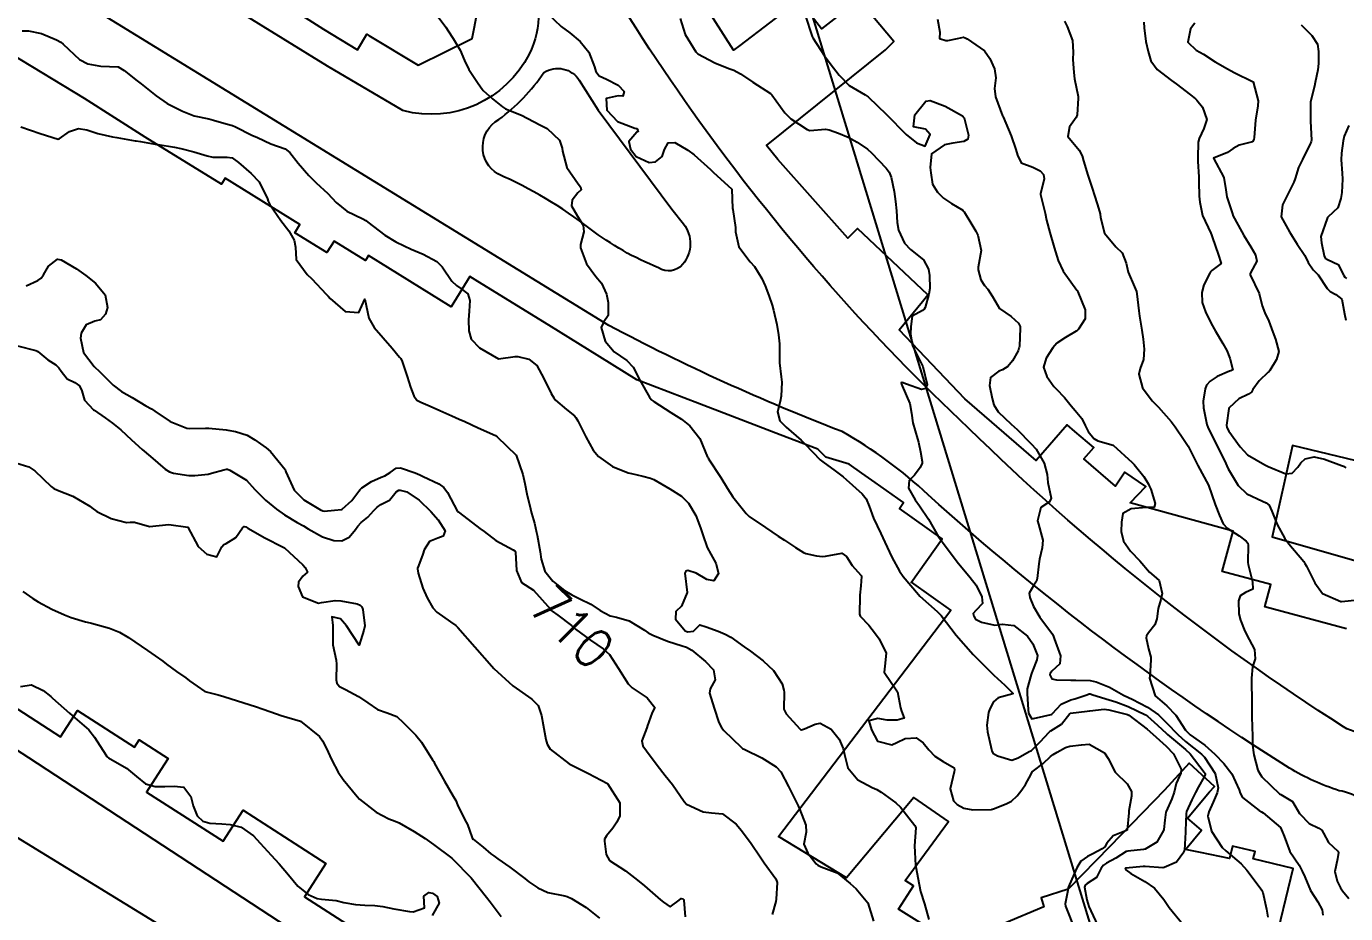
# Model space of a CAD drawing. Header units: metres. Extents: x 286371 to 293043, y 7462578 to 7466404.
# Drawn here: x 290594.6 to 290731.7, y 7463519.1 to 7463611.3 of the extents above; entities that cross this region are included whole.
import ezdxf
from ezdxf.enums import TextEntityAlignment as Align

# ---------------------------------------------------------------- set-up
doc = ezdxf.new("R2010")
doc.units = ezdxf.units.M
doc.header["$MEASUREMENT"] = 0
doc.linetypes.add('CONTINUO', pattern=[0])
for name, color, linetype in [('Cotas', 45, 'Continuous'), ('Curvas de Nivel 1m', 11, 'Continuous'), ('Curvas de Nivel 5m', 15, 'Continuous'), ('Edificações', 30, 'Continuous'), ('TEXTO', 45, 'Continuous'), ('Vias primárias', 230, 'Continuous')]:
    doc.layers.add(name, color=color, linetype=linetype)
doc.styles.add('Style-STANDARD', font='STANDARD.shx')

msp = doc.modelspace()

# ---------------------------------------------------------------- linework, layer by layer
at = {"layer": 'Curvas de Nivel 1m', "flags": 128}
for points, elevation in [([(290636.96, 7463612.88), (290638.17, 7463611.26), (290638.42, 7463610.86), (290638.93, 7463610.08), (290639.67, 7463608.84), (290640.12, 7463607.79), (290640.58, 7463606.83), (290641.53, 7463605.37), (290641.94, 7463604.81), (290642.07, 7463604.67), (290643.04, 7463603.81), (290644.05, 7463602.97), (290644.38, 7463602.77), (290646.03, 7463602.1), (290647.3, 7463601.45), (290648.02, 7463601.07), (290648.71, 7463600.7), (290650, 7463599.48), (290650.28, 7463598.68), (290650.31, 7463598.35), (290650.75, 7463596.67), (290651.92, 7463594.94), (290652.16, 7463594.65), (290652.24, 7463594.32), (290651.9, 7463594.02), (290651.3, 7463593.26), (290651.23, 7463592.66), (290651.87, 7463591.59), (290652.45, 7463590.65), (290652.51, 7463589.98), (290652.16, 7463588.65), (290652.16, 7463588.3), (290652.81, 7463586.64), (290653.77, 7463585.31), (290654.36, 7463584.62), (290654.87, 7463583.48), (290655.03, 7463582.61), (290655.05, 7463581.27), (290654.58, 7463580.61), (290654.3, 7463580.01), (290654.73, 7463578.61), (290655.66, 7463577.48), (290656.98, 7463576.57), (290657.63, 7463575.9), (290658.34, 7463574.55), (290659.35, 7463572.78), (290659.51, 7463572.54), (290659.58, 7463572.46), (290659.79, 7463572.32), (290661.56, 7463571.19), (290662.66, 7463570.49), (290663.54, 7463569.78), (290664.56, 7463568.46), (290665.38, 7463566.55), (290665.44, 7463566.45), (290665.48, 7463566.37), (290666.75, 7463564.43), (290667.44, 7463563.27), (290668, 7463562.41), (290669.4, 7463560.68), (290669.71, 7463560.38), (290671.38, 7463559.23), (290672.72, 7463558.33), (290673.36, 7463557.92), (290674.5, 7463557.16), (290675.34, 7463556.62), (290675.57, 7463556.52), (290676.68, 7463556.27), (290677.33, 7463556.2), (290677.64, 7463556.26), (290679.34, 7463556.56), (290679.8, 7463556.22), (290680.39, 7463555.29), (290681.31, 7463554.28), (290681.36, 7463554.19), (290681.37, 7463554.13), (290681.29, 7463553.17), (290681.2, 7463552.2), (290681.2, 7463552.13), (290681.16, 7463550.21), (290681.24, 7463549.99), (290682.12, 7463549.08), (290682.81, 7463548.17), (290683.2, 7463547.66), (290683.93, 7463546.16), (290683.79, 7463544.8), (290683.73, 7463544.17), (290685.11, 7463542.14), (290685.42, 7463540.47), (290685.54, 7463540.14), (290685.82, 7463539.39), (290685.07, 7463539.18), (290684.04, 7463539.19), (290683.07, 7463539.36), (290682.13, 7463539.13), (290682.41, 7463538.18), (290683.04, 7463537.01), (290684.54, 7463536.64), (290685.03, 7463536.86), (290685.9, 7463537.27), (290687.04, 7463537.36), (290687.77, 7463536.84), (290688.36, 7463536.09), (290689.01, 7463535.44), (290689.85, 7463534.91), (290691, 7463534.23), (290691.03, 7463534.04), (290690.99, 7463533.82), (290690.6, 7463532.06), (290690.95, 7463530.8), (290691.3, 7463530.41), (290692.01, 7463530.04), (290692.93, 7463529.87), (290694.87, 7463529.92), (290694.93, 7463529.93), (290694.98, 7463529.94), (290695.08, 7463529.98), (290696.42, 7463530.49), (290696.95, 7463530.78), (290697.56, 7463531.34), (290698.04, 7463531.94), (290698.42, 7463532.49), (290698.99, 7463533.56), (290699.1, 7463533.81), (290699.24, 7463533.92), (290700.24, 7463534.67), (290701.02, 7463535.4), (290701.28, 7463535.63), (290701.7, 7463535.88), (290702.56, 7463536.34), (290703.03, 7463536.48), (290704.24, 7463536.64), (290705.04, 7463536.71), (290706.62, 7463535.81), (290707.02, 7463535.2), (290707.75, 7463533.79), (290708.98, 7463532.56), (290709.44, 7463531.77), (290709.43, 7463531.29), (290709.15, 7463529.77), (290709.14, 7463529.56), (290708.98, 7463527.77), (290708.94, 7463527.74), (290708.9, 7463527.73), (290707.52, 7463527.17), (290706.88, 7463526.42), (290706.67, 7463526.01), (290706.4, 7463525.81), (290705.4, 7463525.29), (290704.86, 7463525.03), (290704.15, 7463524.54), (290703.75, 7463523.85), (290703.46, 7463523.22), (290702.87, 7463521.86), (290702.86, 7463521.81), (290702.8, 7463521.48), (290702.55, 7463520.1), (290702.57, 7463519.87), (290702.77, 7463519.35), (290703.37, 7463517.86)], 707), ([(290648.72, 7463612.7), (290650.17, 7463611.31), (290651.06, 7463610.66), (290652.15, 7463609.76), (290653.04, 7463608.63), (290653.62, 7463607.12), (290653.76, 7463606.62), (290654.1, 7463606.2), (290654.86, 7463605.83), (290656.08, 7463605.22), (290656.71, 7463604.57), (290656.58, 7463604.07), (290656.07, 7463604.12), (290654.84, 7463603.82), (290654.92, 7463602.6), (290656.03, 7463601.42), (290657.82, 7463600.76), (290658.02, 7463600.72), (290658.14, 7463600.55), (290658.15, 7463600.41), (290658.01, 7463600.31), (290657.2, 7463599.36), (290657.38, 7463598.56), (290657.96, 7463597.81), (290659.3, 7463597.19), (290659.95, 7463597.23), (290660.66, 7463597.81), (290660.91, 7463598.51), (290661.27, 7463599.22), (290661.99, 7463599.25), (290663.32, 7463598.47), (290663.97, 7463597.97), (290665.67, 7463596.44), (290665.94, 7463596.18), (290667.91, 7463594.4), (290667.98, 7463592.4), (290668, 7463592.29), (290668.28, 7463590.4), (290668.29, 7463589.96), (290668.61, 7463588.39), (290669.8, 7463586.85), (290670.24, 7463586.37), (290671.03, 7463585.1), (290671.36, 7463584.35), (290671.75, 7463583.33), (290672.1, 7463582.34), (290672.24, 7463581.82), (290672.56, 7463580.33), (290672.75, 7463579.27), (290672.84, 7463578.33), (290672.84, 7463577.14), (290672.86, 7463576.33), (290673.04, 7463574.9), (290673.09, 7463574.32), (290673.03, 7463572.88), (290672.91, 7463572.32), (290672.65, 7463571.24), (290672.89, 7463570.32), (290673.53, 7463569.64), (290675.11, 7463568.29), (290675.51, 7463567.9), (290677.09, 7463566.26), (290677.48, 7463565.94), (290678.5, 7463565.21), (290679.46, 7463564.49), (290679.78, 7463564.22), (290681.43, 7463562.74), (290681.84, 7463562.19), (290682.17, 7463561.43), (290682.63, 7463560.18), (290683.37, 7463558.59), (290683.59, 7463558.16), (290683.8, 7463557.71), (290684.53, 7463556.15), (290685.31, 7463554.68), (290685.7, 7463554.13), (290687.28, 7463552.26), (290687.43, 7463552.1), (290689.25, 7463550.5), (290689.66, 7463550.07), (290691.2, 7463548.04), (290692.98, 7463546.02), (290693.17, 7463545.82), (290695.02, 7463543.99), (290695.14, 7463543.86), (290696.27, 7463542.82), (290697.11, 7463542.01), (290697.13, 7463541.95), (290697.11, 7463541.92), (290695.57, 7463541.51), (290695.1, 7463541.11), (290694.7, 7463540.38), (290694.56, 7463539.99), (290694.4, 7463538.66), (290694.47, 7463537.99), (290694.87, 7463536.14), (290694.91, 7463535.99), (290695.02, 7463535.77), (290695.51, 7463535.48), (290697.01, 7463535.04), (290697.67, 7463535.29), (290698.8, 7463535.93), (290698.96, 7463535.99), (290699.03, 7463536.04), (290699.98, 7463536.97), (290700.83, 7463537.9), (290700.94, 7463538.01), (290701.06, 7463538.08), (290702.17, 7463538.78), (290703.01, 7463539.87), (290703.05, 7463539.9), (290703.08, 7463539.92), (290704.81, 7463540.12), (290705.09, 7463540.17), (290706.58, 7463540.32), (290707.09, 7463540.25), (290709.02, 7463539.78), (290709.08, 7463539.75), (290709.14, 7463539.71), (290711.06, 7463538.24), (290711.64, 7463537.74), (290713.04, 7463536.5), (290713.8, 7463535.7), (290714.6, 7463534.1), (290714.57, 7463533.69), (290714.08, 7463532.6), (290713.87, 7463531.7), (290713.64, 7463531.01), (290713.02, 7463529.71), (290713.01, 7463529.63), (290712.91, 7463528.8), (290712.79, 7463527.82), (290712.76, 7463527.72), (290712.08, 7463526.52), (290710.86, 7463525.77), (290710.84, 7463525.77), (290710.69, 7463525.75), (290709.05, 7463525.58), (290708.86, 7463525.52), (290707.79, 7463524.85), (290706.84, 7463524.31), (290706.52, 7463524.13), (290706.27, 7463523.81), (290705.79, 7463522.85), (290704.81, 7463522.22), (290704.61, 7463522.04), (290704.56, 7463521.84), (290704.78, 7463520.52), (290705.01, 7463519.83), (290705.22, 7463519.37), (290705.95, 7463517.82)], 706), ([(290675.6, 7463612.29), (290676.17, 7463610.47), (290676.23, 7463610.28), (290676.32, 7463610.13), (290677.53, 7463608.26), (290678.11, 7463607.45), (290679.04, 7463606.24), (290680.08, 7463605.17), (290681.77, 7463604.2), (290682.06, 7463604), (290683.98, 7463602.17), (290684.03, 7463602.11), (290685.95, 7463600.14), (290686, 7463600.09), (290687.1, 7463599.22), (290687.99, 7463598.88), (290688.52, 7463600.09), (290688.01, 7463600.65), (290686.79, 7463600.89), (290686.91, 7463602.12), (290688.06, 7463603.54), (290688.51, 7463603.63), (290690.05, 7463603.04), (290691.87, 7463602.04), (290692.03, 7463601.82), (290692.48, 7463600.03), (290692.41, 7463599.61), (290691.99, 7463599.34), (290690.86, 7463599.18), (290689.99, 7463599.02), (290688.65, 7463598.09), (290688.51, 7463596.65), (290688.58, 7463596.09), (290688.76, 7463594.92), (290689.26, 7463594.08), (290689.91, 7463593.48), (290690.74, 7463592.9), (290691.89, 7463592.22), (290691.97, 7463592.13), (290692.03, 7463592.04), (290692.73, 7463590.89), (290693.27, 7463590.02), (290693.45, 7463589.61), (290693.82, 7463588.01), (290693.5, 7463586.3), (290693.49, 7463586.02), (290693.77, 7463584.99), (290694.15, 7463584.4), (290694.5, 7463584), (290694.98, 7463583.23), (290695.72, 7463581.98), (290696.91, 7463581.17), (290697.7, 7463580.46), (290697.86, 7463580.12), (290697.87, 7463579.95), (290697.78, 7463578.07), (290697.76, 7463577.95), (290697.74, 7463577.87), (290697.66, 7463577.58), (290697.07, 7463576.54), (290696.59, 7463575.97), (290696.01, 7463575.6), (290695.63, 7463575.47), (290694.78, 7463574.83), (290694.69, 7463574), (290694.94, 7463572.64), (290695.11, 7463571.99), (290695.56, 7463571.26), (290696.93, 7463569.96), (290697.54, 7463569.4), (290699.01, 7463567.93), (290699.51, 7463567.37), (290700.36, 7463565.91), (290700.65, 7463564.72), (290700.74, 7463563.91), (290701.07, 7463562.26), (290700.91, 7463561.9), (290700.02, 7463561.31), (290699.68, 7463559.92), (290699.75, 7463559.56), (290700.22, 7463557.91), (290700.16, 7463557.1), (290699.87, 7463555.92), (290699.79, 7463555.45), (290699.64, 7463553.92), (290699.57, 7463553.64), (290699.28, 7463553.24), (290698.8, 7463552.4), (290698.85, 7463551.93), (290699.25, 7463551.01), (290699.91, 7463549.91), (290701.21, 7463548.12), (290701.32, 7463547.89), (290701.4, 7463547.69), (290702.04, 7463545.88), (290702, 7463545.05), (290701.15, 7463544.29), (290700.99, 7463544.06), (290700.96, 7463543.9), (290701.14, 7463543.49), (290701.63, 7463543.39), (290703.14, 7463543.34), (290703.64, 7463543.36), (290705.14, 7463543.33), (290705.77, 7463543.19), (290707.13, 7463542.62), (290708.61, 7463541.78), (290709.11, 7463541.54), (290709.51, 7463541.37), (290711.1, 7463540.56), (290712.24, 7463539.73), (290713.07, 7463538.92), (290714.24, 7463537.7), (290715.04, 7463536.98), (290716.7, 7463535.66), (290717.02, 7463535.35), (290718.14, 7463533.64), (290718.44, 7463532.15), (290718.35, 7463531.63), (290717.93, 7463530.65), (290717.46, 7463529.65), (290717.37, 7463529.2), (290717.76, 7463527.64), (290718.87, 7463525.94), (290719.22, 7463525.62), (290720.84, 7463524.25), (290721.41, 7463523.59), (290722.81, 7463521.76), (290722.94, 7463521.56), (290723.07, 7463521.29), (290723.47, 7463519.55), (290723.61, 7463518.7)], 704), ([(290689.28, 7463612.08), (290689.53, 7463610.71), (290689.49, 7463610.07), (290690.15, 7463609.87), (290690.36, 7463609.86), (290691.36, 7463610.05), (290691.98, 7463610.21), (290692.16, 7463610.14), (290692.35, 7463610.03), (290694.14, 7463608.77), (290694.72, 7463608), (290695.18, 7463606.91), (290695.33, 7463605.99), (290695.2, 7463604.86), (290695.31, 7463603.99), (290696.03, 7463602.04), (290696.06, 7463601.97), (290696.1, 7463601.91), (290696.93, 7463599.96), (290697.41, 7463598.52), (290697.58, 7463597.95), (290697.96, 7463597.14), (290699.19, 7463596.69), (290699.95, 7463596.3), (290700.28, 7463595.91), (290700.36, 7463595.48), (290699.99, 7463593.91), (290699.99, 7463593.83), (290700.46, 7463591.91), (290700.61, 7463591.17), (290700.93, 7463589.9), (290701.4, 7463588.32), (290701.52, 7463587.89), (290701.8, 7463586.98), (290702.34, 7463585.88), (290703.75, 7463583.91), (290703.8, 7463583.85), (290703.86, 7463583.74), (290704.6, 7463581.84), (290704.62, 7463580.93), (290703.93, 7463579.85), (290703.82, 7463579.73), (290703.69, 7463579.63), (290702.56, 7463578.99), (290701.67, 7463578.38), (290701.24, 7463577.89), (290700.56, 7463576.82), (290700.29, 7463575.91), (290700.63, 7463574.91), (290701.36, 7463573.9), (290701.6, 7463573.63), (290702.46, 7463572.75), (290703.16, 7463571.87), (290703.57, 7463571.39), (290704.26, 7463570.55), (290704.61, 7463569.84), (290704.92, 7463569.22), (290705.52, 7463568.48), (290705.93, 7463568.23), (290707.51, 7463567.79), (290709.49, 7463565.99), (290709.7, 7463565.76), (290710.7, 7463564.51), (290711.2, 7463563.74), (290711.28, 7463563.57), (290711.44, 7463563.2), (290711.9, 7463561.73), (290711.8, 7463561.34), (290711.41, 7463561.29), (290710.95, 7463561.29), (290709.41, 7463561.16), (290708.52, 7463560.67), (290708.38, 7463559.79), (290708.35, 7463558.81), (290708.59, 7463557.79), (290709.34, 7463556.77), (290710.3, 7463555.76), (290711.31, 7463554.58), (290711.76, 7463554.19), (290712.32, 7463553.73), (290712.63, 7463552.36), (290712.49, 7463551.73), (290712.19, 7463550.79), (290712.05, 7463549.73), (290711.85, 7463549.11), (290711.21, 7463548.28), (290711, 7463547.96), (290710.96, 7463547.75), (290711.19, 7463546.61), (290711.43, 7463545.74), (290711.43, 7463545.48), (290711.32, 7463543.74), (290711.31, 7463543.57), (290711.89, 7463541.73), (290713.1, 7463540.68), (290714.04, 7463539.7), (290715.06, 7463538.14), (290715.53, 7463537.68), (290717.04, 7463536.59), (290718.1, 7463535.64), (290719.01, 7463534.68), (290719.87, 7463533.61), (290720.61, 7463531.95), (290720.72, 7463531.6), (290720.95, 7463531.15), (290722.69, 7463529.81), (290722.93, 7463529.67), (290723.12, 7463529.56), (290724.9, 7463528.03), (290725.14, 7463527.53), (290725.28, 7463527.14), (290725.9, 7463525.52), (290726.84, 7463524.12), (290727.18, 7463523.5), (290727.43, 7463522.89), (290728.05, 7463521.49), (290728.79, 7463520.3), (290729.23, 7463519.47), (290729.31, 7463518.93)], 703), ([(290702.46, 7463611.88), (290702.73, 7463611.32), (290703.3, 7463609.87), (290703.37, 7463608.63), (290703.32, 7463607.87), (290703.45, 7463606.52), (290703.52, 7463605.86), (290703.88, 7463604.04), (290703.9, 7463603.86), (290703.78, 7463602.12), (290703.68, 7463601.86), (290703, 7463600.89), (290702.83, 7463599.87), (290703.98, 7463598.45), (290704.32, 7463597.85), (290704.46, 7463597.36), (290704.88, 7463595.84), (290705.37, 7463594.39), (290705.55, 7463593.83), (290705.89, 7463592.77), (290706.18, 7463591.82), (290706.22, 7463591.47), (290706.64, 7463589.81), (290707.82, 7463588.41), (290708.46, 7463587.78), (290708.87, 7463586.71), (290709.1, 7463585.77), (290709.76, 7463584.23), (290709.94, 7463583.76), (290709.99, 7463583.52), (290710.18, 7463581.76), (290710.26, 7463581.21), (290710.49, 7463579.75), (290710.63, 7463578.8), (290710.74, 7463577.75), (290710.69, 7463576.7), (290710.34, 7463575.75), (290710.21, 7463575.17), (290710.59, 7463573.75), (290711.58, 7463572.39), (290712.24, 7463571.72), (290713.55, 7463570.26), (290713.96, 7463569.7), (290714.89, 7463568.32), (290715.33, 7463567.68), (290715.51, 7463567.33), (290716.32, 7463565.66), (290717.44, 7463563.64), (290718.12, 7463561.63), (290718.57, 7463560.46), (290718.95, 7463559.62), (290719.38, 7463559.17), (290720.62, 7463558.34), (290721.36, 7463557.82), (290721.52, 7463557.58), (290721.57, 7463557.37), (290721.52, 7463555.58), (290721.54, 7463555.36), (290722, 7463553.57), (290722.03, 7463552.82), (290721.28, 7463552.46), (290720.73, 7463552.13), (290720.55, 7463551.6), (290720.59, 7463550.25), (290720.76, 7463549.59), (290721.22, 7463548.45), (290721.67, 7463547.58), (290722.22, 7463546.54), (290722.28, 7463545.57), (290721.99, 7463544.74), (290721.9, 7463543.57), (290721.9, 7463542.81), (290721.92, 7463541.57), (290721.95, 7463540.43), (290721.93, 7463539.58), (290721.97, 7463538.48), (290722.01, 7463537.58), (290722.02, 7463536.59), (290722.14, 7463535.58), (290722.56, 7463534), (290722.79, 7463533.57), (290722.98, 7463533.31), (290724.8, 7463531.54), (290724.95, 7463531.45), (290726.17, 7463530.73), (290726.9, 7463529.5), (290726.92, 7463529.46), (290727.89, 7463528.46), (290728.9, 7463527.96), (290729.2, 7463527.77), (290729.37, 7463527.46), (290729.91, 7463526.48), (290730.87, 7463525.58), (290730.94, 7463525.43), (290730.85, 7463524.77), (290730.55, 7463523.45), (290730.82, 7463522.46), (290731.14, 7463521.77), (290731.37, 7463521.43), (290732.01, 7463520.64)], 702), ([(290594.16, 7463610.88), (290594.8, 7463610.88), (290596.16, 7463610.6), (290597.7, 7463609.93), (290598.15, 7463609.69), (290598.41, 7463609.47), (290600.12, 7463607.88), (290600.97, 7463607.43), (290602.11, 7463607.21), (290602.33, 7463607.19), (290604.11, 7463607.11), (290604.73, 7463606.75), (290606.09, 7463605.66), (290606.52, 7463605.35), (290608.06, 7463604.11), (290609.2, 7463603.31), (290610.04, 7463602.88), (290610.82, 7463602.5), (290612.03, 7463602.04), (290613.55, 7463601.71), (290614.02, 7463601.59), (290615.35, 7463601.21), (290616.01, 7463601.02), (290616.33, 7463600.88), (290618, 7463600), (290618.59, 7463599.76), (290619.98, 7463599.13), (290621.48, 7463598.61), (290621.97, 7463598.23), (290622.84, 7463597.09), (290623.94, 7463595.81), (290624.7, 7463595.06), (290625.91, 7463593.95), (290626.79, 7463593.03), (290627.88, 7463592.12), (290629.55, 7463591.31), (290629.87, 7463591.14), (290630.06, 7463590.98), (290631.84, 7463589.62), (290632.99, 7463588.94), (290633.83, 7463588.51), (290634.57, 7463588.17), (290635.82, 7463587.63), (290637.23, 7463586.87), (290637.79, 7463586.32), (290638.8, 7463584.85), (290639.29, 7463584.38), (290639.75, 7463584.08), (290640.45, 7463583.53), (290640.67, 7463582.82), (290640.6, 7463581.7), (290640.54, 7463580.82), (290640.55, 7463579.68), (290640.82, 7463578.82), (290641.66, 7463577.91), (290643.64, 7463576.77), (290645.38, 7463577.02), (290645.65, 7463577.01), (290646.81, 7463576.73), (290647.63, 7463576.06), (290648.36, 7463574.7), (290649.13, 7463573.15), (290649.4, 7463572.69), (290649.58, 7463572.46), (290650.73, 7463571.5), (290651.56, 7463570.82), (290651.69, 7463570.65), (290651.88, 7463570.32), (290652.74, 7463568.64), (290653.5, 7463567.28), (290654.04, 7463566.62), (290655.48, 7463565.58), (290657.11, 7463564.92), (290657.46, 7463564.83), (290658.65, 7463564.55), (290659.45, 7463564.34), (290659.78, 7463564.2), (290661.44, 7463563.25), (290662.68, 7463562.49), (290663.41, 7463561.77), (290664.14, 7463560.46), (290664.64, 7463559.19), (290664.89, 7463558.45), (290665.34, 7463557.16), (290665.7, 7463556.44), (290666.24, 7463555.51), (290666.5, 7463554.43), (290666.04, 7463553.68), (290665.29, 7463553.8), (290664.2, 7463554.46), (290663.31, 7463554.76), (290663.1, 7463554.69), (290663.02, 7463554.48), (290663.27, 7463552.47), (290662.67, 7463551.06), (290662.07, 7463550.49), (290662.05, 7463549.68), (290663.03, 7463548.48), (290663.21, 7463548.4), (290663.31, 7463548.38), (290663.9, 7463548.46), (290664.58, 7463549.1), (290665.22, 7463548.91), (290666.48, 7463548.43), (290667.21, 7463548.14), (290667.79, 7463547.82), (290669.19, 7463546.83), (290669.85, 7463546.37), (290671.17, 7463545.37), (290672.24, 7463544.34), (290673.13, 7463542.98), (290673.31, 7463542.32), (290673.32, 7463542.12), (290673.31, 7463540.32), (290673.56, 7463539.84), (290674.96, 7463538.3), (290675.05, 7463538.22), (290675.15, 7463538.2), (290675.45, 7463538.29), (290676.57, 7463538.76), (290677.06, 7463538.88), (290678.22, 7463538.25), (290679.04, 7463537.22), (290679.47, 7463536.23), (290679.61, 7463535.63), (290679.95, 7463534.22), (290680.98, 7463532.98), (290682.48, 7463532.18), (290682.96, 7463531.98), (290683.43, 7463531.69), (290684.94, 7463530.6), (290685.44, 7463530.14), (290686.91, 7463528.25), (290687, 7463528.11), (290687.02, 7463527.99), (290686.87, 7463526.11), (290686.99, 7463524.11), (290687.01, 7463523.94), (290687.35, 7463522.11), (290687.52, 7463521.39), (290687.91, 7463520.1), (290688.38, 7463518.47)], 708), ([(290710.7, 7463611.76), (290710.75, 7463611.19), (290710.92, 7463609.75), (290711.16, 7463608.73), (290711.45, 7463607.74), (290712.11, 7463606.83), (290713.58, 7463605.71), (290714.09, 7463605.34), (290715.56, 7463604.2), (290716.07, 7463603.8), (290716.21, 7463603.67), (290716.8, 7463602.91), (290717.27, 7463601.66), (290716.96, 7463600.72), (290716.46, 7463599.67), (290716.37, 7463599.28), (290716.32, 7463597.67), (290716.34, 7463597.28), (290716.42, 7463595.67), (290716.43, 7463595.16), (290716.48, 7463593.67), (290716.52, 7463593.04), (290716.81, 7463591.66), (290717.66, 7463589.84), (290717.76, 7463589.65), (290717.84, 7463589.34), (290718.44, 7463587.64), (290718.76, 7463586.67), (290717.79, 7463585.93), (290717.64, 7463585.79), (290717.56, 7463585.65), (290716.96, 7463584.47), (290716.73, 7463583.66), (290716.79, 7463582.61), (290717.13, 7463581.65), (290717.71, 7463580.43), (290718.15, 7463579.64), (290718.94, 7463578.36), (290719.33, 7463577.62), (290719.65, 7463576.84), (290719.95, 7463575.61), (290719.75, 7463575.5), (290719.63, 7463575.47), (290718.32, 7463574.94), (290717.62, 7463574.45), (290717.23, 7463574.03), (290717.1, 7463573.65), (290716.88, 7463572.36), (290716.9, 7463571.65), (290717.27, 7463569.92), (290717.37, 7463569.65), (290717.54, 7463569.28), (290718.36, 7463567.63), (290719.22, 7463565.87), (290719.34, 7463565.62), (290719.47, 7463565.33), (290720.53, 7463563.6), (290721.43, 7463562.71), (290723.03, 7463561.95), (290723.42, 7463561.79), (290723.74, 7463561.55), (290724.03, 7463560.92), (290724.58, 7463559.54), (290725.36, 7463558.09), (290725.78, 7463557.52), (290727.33, 7463555.69), (290727.45, 7463555.49), (290727.61, 7463555.2), (290728.49, 7463553.48), (290729.28, 7463552.36), (290731.17, 7463551.53), (290731.27, 7463551.53), (290732.95, 7463551.72)], 701), ([(290727.08, 7463611.5), (290728.17, 7463610.38), (290728.75, 7463609.48), (290728.88, 7463608.73), (290728.86, 7463607.47), (290728.78, 7463606.8), (290728.51, 7463605.48), (290728.44, 7463605.12), (290728.05, 7463603.48), (290728.02, 7463601.48), (290728.13, 7463599.48), (290728.11, 7463599.36), (290727.99, 7463599.08), (290727.46, 7463598), (290727.19, 7463597.5), (290726.8, 7463596.65), (290726.44, 7463595.51), (290726.3, 7463595.14), (290725.92, 7463594.38), (290725.49, 7463593.52), (290725.12, 7463592.76), (290724.99, 7463591.54), (290725.85, 7463589.98), (290726.03, 7463589.7), (290726.13, 7463589.52), (290726.65, 7463588.69), (290727.44, 7463587.5), (290727.8, 7463586.79), (290728.32, 7463586.01), (290728.83, 7463585.48), (290729.76, 7463584.09), (290730.07, 7463583.77), (290730.67, 7463583.45), (290731.28, 7463582.96), (290731.58, 7463581.44), (290731.71, 7463580.79)], 699), ([(290594.01, 7463600.88), (290595.01, 7463600.52), (290596, 7463600.19), (290597.88, 7463599.59), (290598, 7463599.63), (290599.05, 7463600.41), (290600.01, 7463600.72), (290600.86, 7463600.58), (290602, 7463600.2), (290603.54, 7463599.85), (290603.99, 7463599.76), (290605.9, 7463599.44), (290605.99, 7463599.43), (290606.45, 7463599.35), (290607.98, 7463599.08), (290608.27, 7463599.03), (290609.98, 7463598.77), (290610.62, 7463598.64), (290611.97, 7463598.28), (290613.36, 7463597.85), (290613.96, 7463597.72), (290615.45, 7463597.72), (290615.96, 7463597.66), (290616.64, 7463597.19), (290617.94, 7463596.02), (290618.77, 7463595.16), (290619.63, 7463593.41), (290619.72, 7463593.15), (290619.89, 7463592.8), (290621.04, 7463591.13), (290621.85, 7463590.07), (290622.42, 7463589.11), (290622.55, 7463588.38), (290622.63, 7463587.1), (290623.78, 7463585.54), (290624.25, 7463585.08), (290625.75, 7463583.47), (290625.96, 7463583.26), (290626.17, 7463583.05), (290627.72, 7463581.68), (290629.13, 7463581.59), (290629.74, 7463582.98), (290630.17, 7463580.99), (290630.72, 7463580.01), (290631.67, 7463578.95), (290632.58, 7463577.87), (290633.36, 7463576.93), (290633.49, 7463576.78), (290633.64, 7463576.5), (290634.15, 7463574.92), (290634.49, 7463573.81), (290634.85, 7463572.91), (290635.16, 7463572.48), (290635.57, 7463572.25), (290636.53, 7463571.85), (290637.56, 7463571.4), (290638.8, 7463570.85), (290639.55, 7463570.49), (290640.14, 7463570.23), (290641.54, 7463569.6), (290643.32, 7463568.78), (290643.52, 7463568.64), (290645.49, 7463566.74), (290646.17, 7463564.73), (290646.38, 7463563.8), (290646.6, 7463562.73), (290646.98, 7463561.15), (290647.08, 7463560.72), (290647.38, 7463559.69), (290647.61, 7463558.71), (290647.65, 7463558.42), (290647.98, 7463556.7), (290648.08, 7463555.94), (290648.46, 7463554.7), (290649.29, 7463553.65), (290650.5, 7463552.67), (290651.27, 7463552.21), (290652.1, 7463551.8), (290653.25, 7463551.26), (290654.21, 7463550.61), (290655.24, 7463550.04), (290655.91, 7463549.91), (290657.23, 7463549.51), (290658.81, 7463548.54), (290659.21, 7463548.28), (290659.7, 7463548.03), (290661.2, 7463547.42), (290662.74, 7463546.93), (290663.19, 7463546.78), (290663.74, 7463546.47), (290665.17, 7463545.29), (290665.99, 7463544.43), (290666.17, 7463543.4), (290665.63, 7463542.44), (290665.57, 7463541.99), (290666.05, 7463540.43), (290666.54, 7463538.95), (290666.81, 7463538.42), (290667.06, 7463538.13), (290668.86, 7463536.39), (290669.02, 7463536.25), (290669.26, 7463536.14), (290671.01, 7463535.29), (290672.52, 7463534.33), (290672.99, 7463533.82), (290673.8, 7463532.31), (290674.62, 7463530.62), (290674.78, 7463530.3), (290674.93, 7463529.99), (290675.57, 7463528.28), (290675.62, 7463527.56), (290675.38, 7463526.29), (290675.78, 7463525.36), (290676.66, 7463524.27), (290676.84, 7463524.1), (290677.17, 7463523.93), (290678.83, 7463523.33), (290680.18, 7463522.21), (290680.81, 7463521.65), (290682.04, 7463520.19), (290682.62, 7463518.31)], 709), ([(290732.02, 7463601.01), (290731.54, 7463599.9), (290731.43, 7463599.43), (290731.25, 7463598.16), (290731.22, 7463597.44), (290731.32, 7463596.06), (290731.36, 7463595.43), (290731.28, 7463594.07), (290731.18, 7463593.44), (290730.86, 7463592.47), (290729.87, 7463591.52), (290729.84, 7463591.49), (290729.81, 7463591.46), (290729.76, 7463591.35), (290729.11, 7463589.47), (290729.18, 7463588.81), (290729.45, 7463587.46), (290729.56, 7463587.21), (290729.81, 7463587.08), (290730.92, 7463586.56), (290731.49, 7463585.43), (290731.59, 7463585.24), (290731.78, 7463585.12)], 698), ([(290593.66, 7463578.12), (290595.55, 7463577.62), (290595.66, 7463577.59), (290595.7, 7463577.56), (290595.77, 7463577.51), (290596.81, 7463576.66), (290597.63, 7463576.13), (290597.97, 7463575.82), (290598.2, 7463575.47), (290598.82, 7463574.67), (290599.61, 7463574.31), (290600.12, 7463573.96), (290600.34, 7463573.44), (290600.63, 7463572.48), (290601.56, 7463571.46), (290601.62, 7463571.41), (290602.77, 7463570.62), (290603.54, 7463570.08), (290604.41, 7463569.37), (290605.51, 7463568.33), (290606.62, 7463567.34), (290607.48, 7463566.61), (290609.02, 7463565.3), (290609.46, 7463565.01), (290609.88, 7463564.87), (290611.45, 7463564.63), (290612.09, 7463564.62), (290613.46, 7463564.77), (290613.83, 7463564.86), (290615.09, 7463565.21), (290615.39, 7463565.28), (290615.47, 7463565.28), (290615.71, 7463565.2), (290617.45, 7463564.13), (290618.34, 7463563.16), (290619.42, 7463562.08), (290620.59, 7463561.13), (290621.4, 7463560.54), (290622.73, 7463559.75), (290623.38, 7463559.38), (290623.88, 7463559.08), (290625.36, 7463558.26), (290626.54, 7463557.86), (290627.36, 7463557.84), (290628.14, 7463558.23), (290628.78, 7463559), (290629.03, 7463559.35), (290629.39, 7463559.73), (290630.08, 7463560.3), (290630.68, 7463560.98), (290631.04, 7463561.34), (290631.41, 7463561.6), (290632.31, 7463562.06), (290633.03, 7463562.94), (290633.28, 7463563.1), (290633.44, 7463563.12), (290634.12, 7463562.92), (290635.42, 7463562.05), (290636.6, 7463560.89), (290637.39, 7463560.03), (290638.11, 7463558.86), (290637.9, 7463558.33), (290637.36, 7463558.12), (290636.47, 7463557.78), (290635.92, 7463556.9), (290635.79, 7463556.45), (290635.32, 7463555.24), (290635.22, 7463555), (290635.22, 7463554.91), (290635.31, 7463554.47), (290635.8, 7463552.9), (290636.25, 7463551.9), (290636.84, 7463550.88), (290637.24, 7463550.43), (290638.67, 7463549.4), (290639.22, 7463549.04), (290639.43, 7463548.84), (290641.18, 7463546.81), (290642.95, 7463544.79), (290643.15, 7463544.58), (290645.12, 7463542.75), (290647.1, 7463541.39), (290647.76, 7463540.71), (290648.1, 7463539.69), (290648.29, 7463538.71), (290648.55, 7463537.19), (290648.7, 7463536.7), (290649.03, 7463536.19), (290651, 7463534.66), (290652.99, 7463533.63), (290654.97, 7463532.6), (290656.27, 7463530.58), (290656.24, 7463529.26), (290655.96, 7463528.59), (290655.54, 7463527.95), (290654.88, 7463527.18), (290654.66, 7463526.82), (290654.65, 7463526.61), (290654.85, 7463525.21), (290655.2, 7463524.6), (290656.83, 7463523.53), (290658.11, 7463522.55), (290658.81, 7463521.97), (290660.49, 7463520.52), (290660.78, 7463520.27), (290661.49, 7463519.79), (290662.41, 7463520.49), (290662.64, 7463520.64), (290662.79, 7463520.62), (290662.86, 7463520.56), (290662.9, 7463520.48), (290663.03, 7463518.75)], 711), ([(290593.48, 7463565.93), (290594.85, 7463565.52), (290595.47, 7463565.12), (290597.17, 7463563.49), (290597.43, 7463563.28), (290597.81, 7463563.09), (290599.42, 7463562.49), (290601.18, 7463561.43), (290601.4, 7463561.26), (290601.91, 7463560.9), (290603.39, 7463560.15), (290604.99, 7463559.76), (290605.38, 7463559.77), (290605.81, 7463559.78), (290607.37, 7463559.33), (290609.38, 7463559.55), (290611.37, 7463559.26), (290612.43, 7463557.25), (290613.33, 7463556.44), (290614.36, 7463556.18), (290614.9, 7463557.21), (290615.09, 7463557.46), (290615.35, 7463557.55), (290616.36, 7463558.19), (290617.06, 7463559.18), (290617.22, 7463559.34), (290617.38, 7463559.31), (290617.6, 7463559.17), (290619.36, 7463558.14), (290621.28, 7463557.18), (290621.34, 7463557.15), (290621.4, 7463557.11), (290623.32, 7463555.34), (290623.57, 7463555.08), (290623.8, 7463554.59), (290623.3, 7463554.15), (290622.85, 7463553.53), (290622.83, 7463553.09), (290623.27, 7463552.03), (290624.95, 7463551.36), (290625.26, 7463551.41), (290626.66, 7463551.64), (290627.26, 7463551.59), (290628.96, 7463551.29), (290629.26, 7463551.16), (290629.43, 7463550.99), (290629.55, 7463550.69), (290629.76, 7463548.99), (290629.66, 7463548.55), (290629.18, 7463546.99), (290627.86, 7463549.01), (290627.23, 7463549.74), (290626.32, 7463549.95), (290626.42, 7463549.04), (290626.44, 7463547.8), (290626.43, 7463547.04), (290626.76, 7463545.43), (290626.81, 7463545.03), (290626.77, 7463543.39), (290626.85, 7463543.03), (290627.12, 7463542.7), (290627.75, 7463542.38), (290629.1, 7463541.65), (290630.08, 7463540.98), (290631.08, 7463540.31), (290632.07, 7463539.96), (290633.07, 7463539.56), (290633.79, 7463538.92), (290635.04, 7463537.62), (290635.66, 7463536.9), (290636.8, 7463535.08), (290636.92, 7463534.88), (290637, 7463534.7), (290638.04, 7463532.86), (290638.95, 7463531.3), (290639.2, 7463530.84), (290639.39, 7463530.38), (290640.14, 7463528.83), (290640.41, 7463528.33), (290640.89, 7463527.07), (290640.94, 7463526.87), (290641.01, 7463526.81), (290642.06, 7463525.99), (290642.86, 7463525.31), (290643.15, 7463525.07), (290643.57, 7463524.77), (290644.84, 7463523.92), (290646.39, 7463522.73), (290646.81, 7463522.4), (290647.75, 7463521.76), (290648.79, 7463521.27), (290650.54, 7463520.92), (290650.79, 7463520.85), (290651.23, 7463520.66), (290652.77, 7463519.72), (290654.16, 7463518.61)], 712), ([(290594.22, 7463552.58), (290595.26, 7463551.85), (290595.81, 7463551.51), (290597.24, 7463550.73), (290598.56, 7463550.14), (290599.23, 7463549.88), (290600.74, 7463549.43), (290601.22, 7463549.32), (290601.36, 7463549.28), (290603.21, 7463548.77), (290604.25, 7463548.34), (290605.2, 7463547.8), (290605.86, 7463547.35), (290607.18, 7463546.44), (290608.75, 7463545.31), (290609.16, 7463545), (290610.18, 7463544.26), (290611.14, 7463543.58), (290611.52, 7463543.27), (290613.12, 7463542.18), (290614.52, 7463541.82), (290615.11, 7463541.66), (290616.54, 7463541.19), (290617.09, 7463541.04), (290618.5, 7463540.57), (290619.08, 7463540.37), (290620, 7463540.06), (290621.07, 7463539.68), (290623.06, 7463539.08), (290625.04, 7463537.5), (290625.36, 7463537.05), (290625.74, 7463536.33), (290626.31, 7463535.03), (290626.99, 7463533.77), (290627.52, 7463533.02), (290628.95, 7463531.27), (290629.21, 7463530.99), (290630.92, 7463529.64), (290632.26, 7463528.94), (290632.91, 7463528.69), (290633.33, 7463528.51), (290634.89, 7463527.62), (290636.02, 7463526.89), (290636.88, 7463526.28), (290638.8, 7463524.85), (290638.85, 7463524.79), (290640.82, 7463522.81), (290642.4, 7463520.79), (290642.78, 7463520.31), (290643.93, 7463518.77)], 713), ([(290593.97, 7463542.68), (290595.12, 7463542.86), (290596.33, 7463542.28), (290597.11, 7463541.66), (290597.31, 7463541.48), (290599.08, 7463539.91), (290599.63, 7463539.45), (290601.06, 7463538.19), (290601.67, 7463537.42), (290602.83, 7463535.59), (290602.95, 7463535.4), (290603.01, 7463535.33), (290603.13, 7463535.28), (290604.99, 7463534.21), (290606.02, 7463533.35), (290606.96, 7463532.57), (290607.98, 7463532.3), (290608.96, 7463532.28), (290609.93, 7463532.32), (290610.96, 7463532.22), (290611.66, 7463531.26), (290611.92, 7463530.27), (290612.32, 7463529.25), (290612.91, 7463528.68), (290613.65, 7463528.49), (290614.9, 7463528.42), (290615.75, 7463528.35), (290616.9, 7463528.08), (290618.17, 7463527.17), (290618.87, 7463526.42), (290620.01, 7463525.14), (290620.84, 7463524.26), (290621.83, 7463523.11), (290622.81, 7463521.92), (290623.87, 7463521.08), (290624.79, 7463520.65), (290625.27, 7463520.57), (290626.78, 7463520.43), (290627.56, 7463520.25), (290628.78, 7463520.04), (290629.76, 7463519.97), (290630.78, 7463519.91), (290631.63, 7463519.82), (290632.77, 7463519.57), (290634.39, 7463519.29), (290634.77, 7463519.26), (290635.97, 7463519.68), (290635.88, 7463520.89), (290636.42, 7463521.26), (290636.8, 7463521.19), (290637.26, 7463520.87), (290637.48, 7463520.17), (290636.75, 7463518.87)], 714)]:
    msp.add_lwpolyline(points, dxfattribs=dict(at, elevation=elevation))
at = {"layer": 'Curvas de Nivel 5m', "flags": 128}
for points, elevation in [([(290662.54, 7463612.13), (290663.05, 7463610.48), (290664.14, 7463608.68), (290664.35, 7463608.46), (290666.12, 7463607.54), (290667.59, 7463606.93), (290668.11, 7463606.76), (290668.78, 7463606.39), (290670.08, 7463605.53), (290671.91, 7463604.35), (290672.06, 7463604.2), (290673.42, 7463602.32), (290674.03, 7463601.71), (290675.71, 7463600.59), (290676.01, 7463600.5), (290677.62, 7463600.65), (290678.01, 7463600.57), (290678.99, 7463600.24), (290680, 7463599.81), (290680.91, 7463599.29), (290681.98, 7463598.56), (290682.41, 7463598.19), (290683.95, 7463596.59), (290684.26, 7463596.16), (290684.45, 7463595.65), (290684.76, 7463594.15), (290684.92, 7463593.13), (290685.02, 7463592.15), (290685.09, 7463590.92), (290685.21, 7463590.14), (290685.83, 7463588.79), (290686.48, 7463588.12), (290687.81, 7463587.05), (290688.32, 7463586.1), (290688.45, 7463585.43), (290688.48, 7463584.09), (290688.38, 7463583.47), (290687.99, 7463582.1), (290687.9, 7463581.92), (290687.72, 7463581.8), (290686.65, 7463581.18), (290686.5, 7463580.12), (290686.48, 7463579.32), (290686.66, 7463578.12), (290687.63, 7463576.16), (290687.67, 7463576.1), (290687.76, 7463575.97), (290688.18, 7463574.1), (290688.02, 7463573.68), (290687.6, 7463573.58), (290686.04, 7463574.13), (290685.61, 7463574.31), (290685.5, 7463574.25), (290685.52, 7463574.14), (290685.6, 7463573.96), (290686.4, 7463572.12), (290686.57, 7463571.11), (290686.7, 7463570.12), (290687.2, 7463568.43), (290687.29, 7463568.11), (290687.5, 7463567.1), (290687.68, 7463566.1), (290687.67, 7463565.92), (290687.47, 7463565.46), (290686.89, 7463564.68), (290686.34, 7463564.12), (290686.26, 7463563.3), (290686.94, 7463562.11), (290687.41, 7463561.47), (290688.32, 7463560.09), (290689.37, 7463558.27), (290689.5, 7463558.07), (290689.98, 7463557.44), (290691.04, 7463556.05), (290691.33, 7463555.65), (290692.67, 7463554.02), (290693.29, 7463553.22), (290693.89, 7463552), (290693.93, 7463551.33), (290693.24, 7463550.59), (290692.98, 7463550.27), (290693.03, 7463550.02), (290693.23, 7463549.71), (290693.86, 7463549.37), (290695.22, 7463549.06), (290696.03, 7463549.17), (290697.22, 7463549.05), (290698.63, 7463547.93), (290699.19, 7463547.12), (290699.65, 7463545.92), (290699.61, 7463545.48), (290699.15, 7463544.33), (290699.03, 7463544.04), (290698.99, 7463543.93), (290698.6, 7463542.46), (290698.59, 7463541.93), (290698.71, 7463540.31), (290698.73, 7463539.93), (290699.08, 7463539.33), (290699.56, 7463539.44), (290701.08, 7463539.79), (290701.16, 7463539.82), (290701.21, 7463539.89), (290702.11, 7463540.87), (290703.11, 7463541.3), (290703.55, 7463541.41), (290704.79, 7463541.84), (290705.03, 7463541.92), (290705.12, 7463541.92), (290705.4, 7463541.83), (290707.11, 7463541.31), (290707.8, 7463541.1), (290709.1, 7463540.61), (290710.87, 7463539.75), (290711.08, 7463539.6), (290712.14, 7463538.66), (290713.06, 7463537.81), (290713.16, 7463537.71), (290715.03, 7463536.15), (290715.53, 7463535.68), (290717, 7463533.8), (290717.09, 7463533.65), (290717.1, 7463533.54), (290716.99, 7463533.3), (290716.38, 7463532.25), (290716.08, 7463531.67), (290715.71, 7463530.91), (290715.16, 7463529.68), (290715.11, 7463529.49), (290715.03, 7463527.68), (290715.03, 7463527.55), (290714.93, 7463525.68), (290714.92, 7463525.63), (290714.86, 7463525.48), (290714.1, 7463524.44), (290712.84, 7463523.86), (290712.7, 7463523.85), (290710.84, 7463523.96), (290710.63, 7463523.96), (290708.83, 7463523.82), (290708.8, 7463523.81), (290708.78, 7463523.78), (290708.83, 7463523.64), (290709.36, 7463523.24), (290710.81, 7463522.43), (290711.82, 7463521.73), (290712.79, 7463520.53), (290713.34, 7463519.71), (290714.75, 7463517.99)], 705), ([(290716, 7463611.67), (290715.56, 7463611.06), (290715.27, 7463609.69), (290716.14, 7463608.85), (290716.9, 7463608.42), (290718.12, 7463607.63), (290719.42, 7463606.92), (290720.11, 7463606.53), (290722.09, 7463605.57), (290722.59, 7463603.57), (290722.55, 7463603.07), (290722.31, 7463601.57), (290722.19, 7463599.77), (290722.16, 7463599.58), (290721.99, 7463599.33), (290720.61, 7463598.98), (290719.98, 7463598.63), (290719.4, 7463598.2), (290717.96, 7463597.64), (290719.01, 7463595.63), (290719.22, 7463594.32), (290719.33, 7463593.62), (290719.88, 7463591.93), (290720, 7463591.61), (290720.14, 7463591.34), (290721.1, 7463589.6), (290721.83, 7463588.39), (290722.33, 7463587.58), (290722.47, 7463586.91), (290721.79, 7463585.7), (290721.76, 7463585.61), (290721.76, 7463585.58), (290721.78, 7463585.48), (290722.7, 7463583.57), (290723.02, 7463582.28), (290723.3, 7463581.56), (290723.71, 7463580.67), (290724.13, 7463579.55), (290724.41, 7463578.82), (290724.73, 7463577.54), (290724.5, 7463576.69), (290723.8, 7463575.55), (290723.73, 7463575.45), (290723.63, 7463575.36), (290722.71, 7463574.48), (290722.05, 7463573.58), (290721.89, 7463573.29), (290721.6, 7463573.09), (290720.59, 7463572.6), (290719.57, 7463571.66), (290719.55, 7463571.64), (290719.55, 7463571.61), (290719.3, 7463569.87), (290719.34, 7463569.62), (290719.54, 7463569.24), (290720.73, 7463567.6), (290721.49, 7463566.78), (290723.3, 7463565.73), (290723.48, 7463565.64), (290723.63, 7463565.55), (290725.46, 7463564.79), (290726.12, 7463564.86), (290726.73, 7463565.51), (290727.04, 7463565.94), (290727.49, 7463566.36), (290728.4, 7463566.58), (290729.49, 7463566.33), (290731.25, 7463565.67), (290731.48, 7463565.59), (290731.72, 7463565.43)], 700), ([(290594.57, 7463584.34), (290595.76, 7463584.89), (290596.13, 7463585.14), (290596.35, 7463585.5), (290596.88, 7463586.39), (290597.8, 7463587.11), (290598.2, 7463587.07), (290599.78, 7463586.12), (290600.76, 7463585.43), (290601.76, 7463584.63), (290602.78, 7463583.4), (290603.02, 7463582.1), (290602.81, 7463581.4), (290602.29, 7463580.82), (290601.7, 7463580.67), (290600.81, 7463580.31), (290600.29, 7463579.44), (290600.2, 7463578.91), (290600.51, 7463577.43), (290601.63, 7463575.98), (290602.22, 7463575.41), (290603.6, 7463574.02), (290604.47, 7463573.37), (290605.58, 7463572.73), (290607.01, 7463571.89), (290607.57, 7463571.56), (290607.93, 7463571.32), (290609.54, 7463570.26), (290611.25, 7463569.54), (290611.53, 7463569.51), (290613.2, 7463569.56), (290613.53, 7463569.55), (290615.35, 7463569.38), (290615.53, 7463569.36), (290616.31, 7463569.19), (290617.52, 7463568.81), (290618.32, 7463568.35), (290619.5, 7463567.52), (290619.96, 7463567.14), (290621.47, 7463565.24), (290621.52, 7463565.11), (290621.55, 7463565.02), (290622.4, 7463563.1), (290623.42, 7463562.1), (290625.15, 7463561.06), (290625.4, 7463560.94), (290625.53, 7463560.92), (290626.6, 7463561.04), (290627.32, 7463561.11), (290627.41, 7463561.14), (290628.41, 7463562.02), (290629.15, 7463563), (290629.26, 7463563.17), (290629.44, 7463563.34), (290630.44, 7463563.99), (290631.46, 7463564.44), (290631.82, 7463564.59), (290632.38, 7463564.95), (290633.02, 7463565.4), (290633.47, 7463565.42), (290634.98, 7463564.91), (290635.46, 7463564.71), (290635.82, 7463564.54), (290637.45, 7463563.77), (290637.97, 7463563.39), (290638.34, 7463562.86), (290639.4, 7463560.89), (290639.42, 7463560.86), (290639.44, 7463560.84), (290641.38, 7463559.35), (290641.7, 7463559.13), (290642.15, 7463558.8), (290643.36, 7463557.88), (290645.18, 7463556.91), (290645.34, 7463556.81), (290645.39, 7463556.74), (290645.41, 7463556.67), (290645.53, 7463554.74), (290646.04, 7463553.5), (290647.27, 7463552.71), (290649.08, 7463550.69), (290649.16, 7463550.6), (290649.24, 7463550.54), (290649.8, 7463550.11), (290651.22, 7463549.03), (290651.66, 7463548.65), (290653.2, 7463547.5), (290654.54, 7463546.6), (290655.18, 7463546.01), (290656.12, 7463544.58), (290657.13, 7463542.96), (290657.53, 7463542.56), (290659.11, 7463541.52), (290659.9, 7463540.52), (290659.63, 7463539.98), (290659.11, 7463538.53), (290659.1, 7463538.5), (290659.06, 7463538.39), (290658.54, 7463537.05), (290658.66, 7463536.54), (290659.03, 7463536), (290660.13, 7463534.52), (290660.98, 7463533.45), (290661.73, 7463532.49), (290662.94, 7463530.74), (290663.19, 7463530.47), (290664.92, 7463529.66), (290665.8, 7463529.56), (290666.92, 7463529.45), (290668.35, 7463528.39), (290668.89, 7463527.73), (290669.89, 7463526.37), (290670.85, 7463524.97), (290671.26, 7463524.35), (290672.46, 7463522.69), (290672.61, 7463522.33), (290672.52, 7463520.59), (290672.48, 7463520.33), (290672.1, 7463518.99)], 710)]:
    msp.add_lwpolyline(points, dxfattribs=dict(at, elevation=elevation))
at = {"layer": 'Edificações'}
for points in [[(290731.79, 7463548.7), (290723.29, 7463550.96), (290723.92, 7463553.31), (290718.87, 7463554.65), (290719.98, 7463558.83), (290709.3, 7463561.8), (290710.92, 7463563.49), (290708.75, 7463564.97), (290707.76, 7463563.51), (290704.48, 7463566.35), (290705.5, 7463567.53), (290703.54, 7463569.22), (290702.75, 7463569.9), (290699.54, 7463566.19), (290692.12, 7463572.6), (290685.3, 7463579.78), (290687.7, 7463582.72), (290688.27, 7463583.41), (290680.94, 7463590.32), (290679.96, 7463589.3), (290672.67, 7463597.48), (290671.5, 7463598.94), (290683.86, 7463608.9), (290684.74, 7463609.75), (290681.09, 7463614.11), (290677.23, 7463611.07), (290674.89, 7463614.1), (290668.72, 7463609.34), (290668.08, 7463608.85), (290661.27, 7463619.51)], [(290621.77, 7463613.39), (290625.45, 7463611.02), (290629, 7463608.88), (290629.98, 7463610.5), (290630.18, 7463610.38), (290635.31, 7463607.29), (290640.9, 7463610.08), (290641.14, 7463611.29), (290641.79, 7463614.66)], [(290692.41, 7463515.04), (290685.22, 7463519.53), (290686.76, 7463521.98), (290685.9, 7463522.52), (290690.4, 7463528.67), (290686.81, 7463531.14), (290679.81, 7463522.79), (290672.73, 7463527.08), (290690.64, 7463550.64), (290686.56, 7463553.53), (290686.53, 7463553.5), (290689.75, 7463558.04), (290685.31, 7463561.19), (290685.75, 7463561.81), (290682.8, 7463563.9), (290681.4, 7463564.89), (290680.08, 7463565.82), (290677.65, 7463566.53), (290676.82, 7463567.36), (290672.91, 7463568.86), (290667.53, 7463570.93), (290664.53, 7463572.08), (290658.03, 7463574.58), (290652.9, 7463577.75), (290649.14, 7463580.08), (290641.22, 7463584.98), (290640.68, 7463585.32), (290638.73, 7463582.18), (290630.15, 7463587.49), (290629.83, 7463586.97), (290626.56, 7463588.99), (290625.82, 7463587.8), (290622.48, 7463589.87), (290623.01, 7463590.73), (290615.24, 7463595.54), (290614.85, 7463594.92), (290606.94, 7463599.81), (290600.64, 7463603.83), (290592.97, 7463608.47)], [(290737.4, 7463565.06), (290726.16, 7463567.76), (290724.06, 7463558.25), (290733.6, 7463555.51)], [(290589.8, 7463542.82), (290598.14, 7463537.47), (290599.89, 7463540.2), (290605.82, 7463536.39), (290606.31, 7463537.16), (290609.33, 7463535.22), (290608.56, 7463534.03), (290607.08, 7463531.71), (290615.04, 7463526.61), (290617.11, 7463529.83), (290625.72, 7463524.28), (290623.49, 7463520.83), (290632.32, 7463515.14)], [(290724.2, 7463515.31), (290726.23, 7463523.78), (290722.09, 7463524.77), (290722.27, 7463525.52), (290722.27, 7463525.52), (290719.92, 7463526.08), (290719.61, 7463524.8), (290716.6, 7463525.44), (290715.05, 7463525.76), (290716.72, 7463527.76), (290715.25, 7463528.99), (290717.53, 7463531.73), (290718.04, 7463532.28), (290715.41, 7463534.71), (290712.86, 7463531.93), (290707.18, 7463526.07), (290702.86, 7463521.62), (290700.03, 7463520.72), (290700.32, 7463519.8), (290696.2, 7463518.05)]]:
    msp.add_lwpolyline(points, dxfattribs=at)
at = {"layer": 'TEXTO', "linetype": 'CONTINUO'}
msp.add_polyline3d([(290728.38, 7463442.01, 0), (290641.65, 7463725.78, 0)], dxfattribs=at)
at = {"layer": 'Vias primárias'}
for points in [[(290712.8, 7463675.65, 0.222358), (290749.86, 7463630.82, -0.471674), (290759.17, 7463613.41), (290753.7, 7463592.65), (290748.14, 7463571.51), (290741.7, 7463546.22), (290741.21, 7463544.31, -0.286461), (290734.56, 7463537.94, -0.196319), (290731.46, 7463538.51, -0.051671), (290692.53, 7463569.53, -0.094993), (290644.23, 7463636.01), (290596.22, 7463735.69), (290587.96, 7463755.87)], [(290587.8, 7463735.3, 0.021704), (290606.36, 7463696.65, -0.048332), (290610.52, 7463686.65), (290617.41, 7463672.25), (290625.55, 7463655.35), (290639.91, 7463628.76), (290645.83, 7463618.6), (290646.67, 7463617.08, -0.247335), (290646.83, 7463608.45, -0.354911), (290633.72, 7463602.57), (290625.87, 7463607.18), (290607.45, 7463618.58), (290577.9, 7463636.66, 0.014792), (290544.43, 7463655.8, 0.120587), (290520.02, 7463662.02, 0.115538), (290477.96, 7463652.61, -0.28558), (290465.65, 7463652.53, -0.300892), (290468.78, 7463703.33, -0.059817), (290480.04, 7463714.97)], [(291074.57, 7463481.45), (291037.5, 7463463.29), (291007.79, 7463448.27, -0.04515), (290990.86, 7463442.24, 0.007427), (290979.28, 7463439.09, -0.078284), (290862.48, 7463424.42, -0.038343), (290811.42, 7463429.96, -0.030043), (290739.94, 7463447.81, -0.052909), (290678.79, 7463474.43), (290665.01, 7463482.25), (290648.74, 7463491.74), (290627.35, 7463505.67), (290613.53, 7463514.77), (290591.53, 7463528.25), (290537.16, 7463563.6), (290523.65, 7463572.27), (290511.35, 7463580.29, -0.082592), (290484.38, 7463602.94, -0.037903), (290461.57, 7463634.12), (290442.85, 7463664.25)]]:
    msp.add_lwpolyline(points, format="xyb", dxfattribs=at)
for points in [[(290481.55, 7463644.97, 0.450919), (290473.76, 7463628.67, 0.004015), (290485.13, 7463612.37, 0.097104), (290506.38, 7463592.15), (290555.6, 7463560.83), (290594.8, 7463535.3), (290648.6, 7463500.09), (290711.88, 7463464.85, 0.132167), (290717.62, 7463465.59, 0.202767), (290721.53, 7463470.84), (290724, 7463480.99), (290725.8, 7463487.68), (290735.3, 7463523.64, 0.49906), (290731, 7463531.86, -0.056355), (290725.84, 7463534.21, -0.043135), (290688.31, 7463562.61, 0.060194), (290679.36, 7463569.19, -0.030002), (290655.1, 7463580.23), (290560.84, 7463638.15, 0.064259), (290526.66, 7463653.51, 0.108588), (290521.79, 7463653.89, 0.039933)], [(290660.27, 7463586.22, -0.06776), (290653.18, 7463590.28, 0.060161), (290643.57, 7463595.98, -0.573636), (290643.68, 7463601.63, 0.084368), (290648.37, 7463606.54, -0.41596), (290652.04, 7463605.72), (290653.99, 7463602.61), (290661.67, 7463592.31), (290662.86, 7463590.8, -0.353034), (290662.8, 7463586.59, -0.383675)]]:
    msp.add_lwpolyline(points, format="xyb", close=True, dxfattribs=at)

# ---------------------------------------------------------------- texts
at = {"layer": 'Cotas', "style": 'Style-STANDARD'}
msp.add_text('710', height=4, rotation=315.4268, dxfattribs=at).set_placement((290651.28, 7463548.88, 710), align=Align.MIDDLE_CENTER)

doc.saveas('drawing.dxf')
